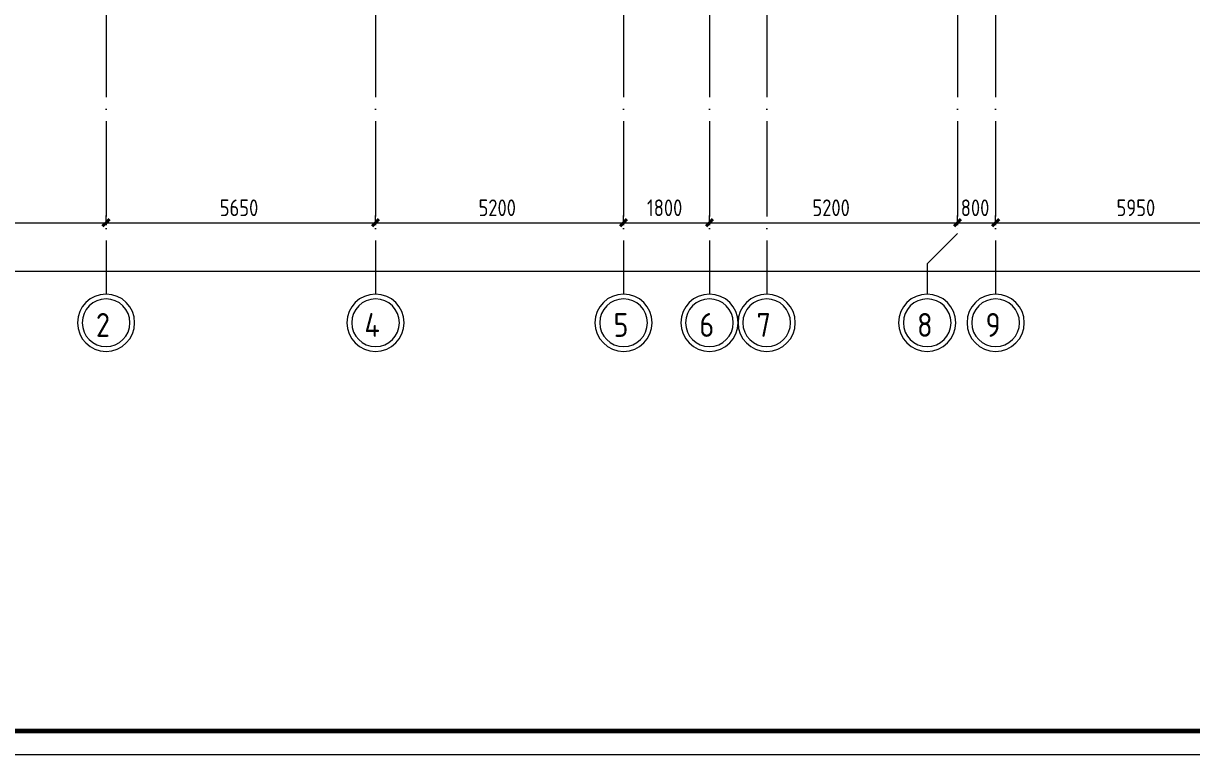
# Model space of a CAD drawing. Header units: millimetres. Extents: x -325553 to 627452, y -28539 to 738858.
# Drawn here: x 105833 to 130326, y 396003 to 411327 of the extents above; entities that cross this region are included whole.
import ezdxf

# ---------------------------------------------------------------- set-up
doc = ezdxf.new("R2010")
doc.units = ezdxf.units.MM
doc.linetypes.add('ADSK_Линия сетки', pattern=[25, 20, -2.5, 0, -2.5])
for name, color, linetype, lineweight in [('Оси', 252, 'Continuous', 9), ('ОФ_рамка', 8, 'Continuous', 60), ('Размеры', 7, 'Continuous', 9)]:
    doc.layers.add(name, color=color, linetype=linetype, lineweight=lineweight)
doc.styles.add('GOST Common_1', font='', dxfattribs={"height": 250})
doc.styles.add('GOST Common_3', font='', dxfattribs={"height": 3.5})
doc.styles.get('GOST Common_1').set_extended_font_data('GOST type B')
doc.styles.get('GOST Common_3').set_extended_font_data('GOST 2.304 type A')

# ---------------------------------------------------------------- blocks, each defined once
blk = doc.blocks.new('А0')
at = {"layer": 'ОФ_рамка', "color": 0, "linetype": 'Continuous', "ltscale": 100}
blk.add_lwpolyline([(224168, -393217), (340568, -393217)], dxfattribs=at)
at = {"layer": 'ОФ_рамка', "color": 0, "linetype": 'Continuous', "lineweight": 5, "ltscale": 100}
blk.add_lwpolyline([(222168, -393717), (341068, -393717)], dxfattribs=at)
blk = doc.blocks.new('2 этаж')
at = {"layer": 'Оси', "color": 251, "linetype": 'ADSK_Линия сетки', "ltscale": 100, "true_color": 0x636466}
for p, q in [((106826, -1139), (106826, -32265)), ((112476, -1139), (112476, -32265)), ((117676, -1139), (117676, -32265)), ((119476, -1139), (119476, -32265)), ((120676, -1139), (120676, -32265)), ((124676, -1139), (124676, -30995)), ((125476, -1139), (125476, -32265))]:
    blk.add_line(p, q, dxfattribs=at)
at = {"layer": 'Оси', "color": 251, "ltscale": 100, "true_color": 0x636466}
for p, q in [((124676, -30995), (124041, -31630)), ((124041, -31630), (124041, -32265))]:
    blk.add_line(p, q, dxfattribs=at)
at = {"layer": 'Оси', "color": 251, "lineweight": 20, "true_color": 0x636466}
for centre, radius, start, end in [((106826, -32865), 600, 0, 180), ((112476, -32865), 600, 0, 180), ((117676, -32865), 600, 0, 180), ((119476, -32865), 600, 0, 180), ((120676, -32865), 600, 0, 180), ((124041, -32865), 600, 0, 180), ((125476, -32865), 600, 0, 180), ((106826, -32865), 500, 0, 180), ((112476, -32865), 500, 0, 180), ((117676, -32865), 500, 0, 180), ((119476, -32865), 500, 0, 180), ((120676, -32865), 500, 0, 180), ((124041, -32865), 500, 0, 180), ((125476, -32865), 500, 0, 180), ((106826, -32865), 600, 180, 0), ((106826, -32865), 500, 180, 0), ((112476, -32865), 600, 180, 0), ((112476, -32865), 500, 180, 0), ((117676, -32865), 600, 180, 0), ((117676, -32865), 500, 180, 0), ((119476, -32865), 600, 180, 0), ((119476, -32865), 500, 180, 0), ((120676, -32865), 600, 180, 0), ((120676, -32865), 500, 180, 0), ((124041, -32865), 600, 180, 0), ((124041, -32865), 500, 180, 0), ((125476, -32865), 600, 180, 0), ((125476, -32865), 500, 180, 0)]:
    blk.add_arc(centre, radius, start, end, dxfattribs=at)
at = {"layer": 'Размеры', "color": 251, "lineweight": 20, "true_color": 0x636466}
for p, q in [((100526, -30768), (106826, -30768)), ((106826, -30768), (106826, -30618)), ((106826, -30768), (106826, -30618)), ((106826, -30768), (106826, -30818)), ((106826, -30768), (112476, -30768)), ((106826, -30768), (106826, -30818)), ((112476, -30768), (112476, -30618)), ((112476, -30768), (112476, -30618)), ((112476, -30768), (112476, -30818)), ((112476, -30768), (117676, -30768)), ((112476, -30768), (112476, -30818)), ((117676, -30768), (117676, -30618)), ((117676, -30768), (117676, -30618)), ((117676, -30768), (117676, -30818)), ((117676, -30768), (119476, -30768)), ((117676, -30768), (117676, -30818)), ((119476, -30768), (119476, -30618)), ((119476, -30768), (119476, -30618)), ((119476, -30768), (119476, -30818)), ((119476, -30768), (124676, -30768)), ((119476, -30768), (119476, -30818)), ((124676, -30768), (124676, -30618)), ((124676, -30768), (124676, -30618)), ((124676, -30768), (124676, -30818)), ((124676, -30768), (125476, -30768)), ((124676, -30768), (124676, -30818)), ((125476, -30768), (125476, -30618)), ((125476, -30768), (125476, -30618)), ((125476, -30768), (125476, -30818)), ((125476, -30768), (131426, -30768)), ((125476, -30768), (125476, -30818)), ((100526, -31786), (168426, -31786))]:
    blk.add_line(p, q, dxfattribs=at)
at = {"layer": 'Размеры', "color": 251, "lineweight": 40, "true_color": 0x636466}
for p, q in [((106826, -30768), (106755, -30839)), ((106826, -30768), (106755, -30839)), ((106826, -30768), (106897, -30697)), ((106826, -30768), (106897, -30697)), ((112476, -30768), (112405, -30839)), ((112476, -30768), (112405, -30839)), ((112476, -30768), (112547, -30697)), ((112476, -30768), (112547, -30697)), ((117676, -30768), (117605, -30839)), ((117676, -30768), (117605, -30839)), ((117676, -30768), (117747, -30697)), ((117676, -30768), (117747, -30697)), ((119476, -30768), (119405, -30839)), ((119476, -30768), (119405, -30839)), ((119476, -30768), (119547, -30697)), ((119476, -30768), (119547, -30697)), ((124676, -30768), (124605, -30839)), ((124676, -30768), (124605, -30839)), ((124676, -30768), (124747, -30697)), ((124676, -30768), (124747, -30697)), ((125476, -30768), (125405, -30839)), ((125476, -30768), (125405, -30839)), ((125476, -30768), (125547, -30697)), ((125476, -30768), (125547, -30697))]:
    blk.add_line(p, q, dxfattribs=at)
at = {"layer": 'Оси', "color": 251, "true_color": 0x636466, "style": 'GOST Common_1', "width": 0.9}
for s, p in [('2', (106615, -33161)), ('4', (112244, -33161)), ('5', (117465, -33161)), ('6', (119265, -33161)), ('7', (120463, -33161)), ('8', (123830, -33161)), ('9', (125265, -33161))]:
    blk.add_text(s, height=500, dxfattribs=at).set_placement(p)
at = {"layer": 'Размеры', "color": 251, "lineweight": 20, "true_color": 0x636466, "char_height": 350, "attachment_point": 1, "line_spacing_factor": 1.022761, "style": 'GOST Common_3'}
for s, insert, width in [('5650', (109210, -30281), 1059.58), ('5200', (114635, -30281), 1059.58), ('1800', (118167, -30281), 980.83), ('5200', (121635, -30281), 1059.58), ('800', (124745, -30281), 794.69), ('5950', (128010, -30281), 1059.58)]:
    blk.add_mtext(s, dxfattribs=dict(at, insert=insert, width=width))

msp = doc.modelspace()

# ---------------------------------------------------------------- block references
msp.add_blockref('2 этаж', (740.6, 437918.3))
at = {"layer": 'ОФ_рамка', "color": 0, "lineweight": -2}
msp.add_blockref('А0', (-142569.1, 789719.4), dxfattribs=at)

doc.saveas('drawing.dxf')
